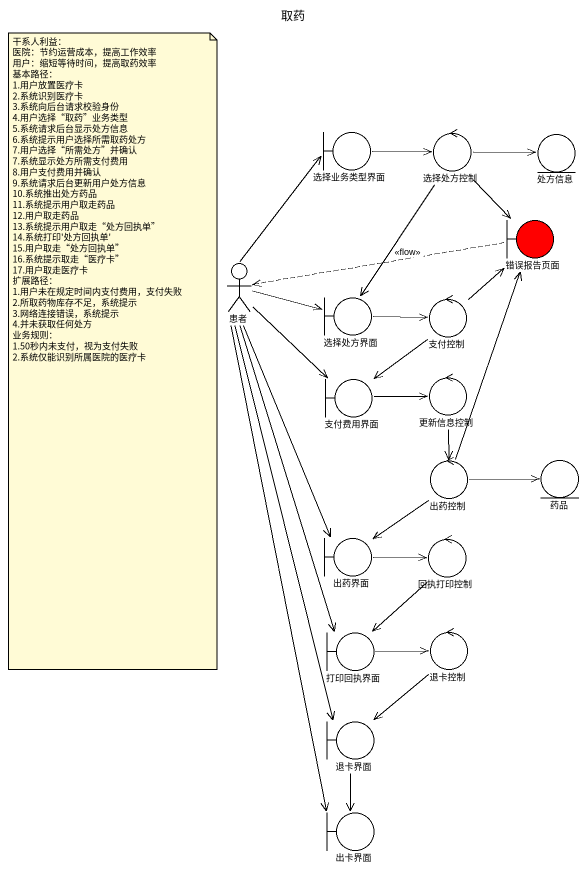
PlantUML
@startuml
title 取药
boundary 选择业务类型界面
control 选择处方控制
entity 处方信息
boundary 错误报告页面 #FF0000
actor 患者
boundary 选择处方界面
control 支付控制
boundary 支付费用界面
control 更新信息控制
control 出药控制
entity 药品
boundary 出药界面
control 回执打印控制
boundary 打印回执界面
control 退卡控制
boundary 退卡界面
boundary 出卡界面
选择业务类型界面 -right-> 选择处方控制
选择处方控制 -right-> 处方信息
选择处方控制 --> 错误报告页面
选择处方控制 --> 选择处方界面
错误报告页面 .left.> 患者 : <<flow>>
患者 -up-> 选择业务类型界面
患者 -right-> 选择处方界面
患者 --> 支付费用界面
患者 --> 出药界面
患者 --> 打印回执界面
患者 --> 退卡界面
患者 --> 出卡界面
选择处方界面 -right-> 支付控制
支付控制 -up-> 错误报告页面
支付控制 --> 支付费用界面
支付费用界面 -right-> 更新信息控制
更新信息控制 --> 出药控制
出药控制 -up-> 错误报告页面
出药控制 -right-> 药品
出药控制 --> 出药界面
出药界面 -right-> 回执打印控制
回执打印控制 --> 打印回执界面
打印回执界面 -right-> 退卡控制
退卡控制 --> 退卡界面
退卡界面 --> 出卡界面
note as N1
  干系人利益：
  医院：节约运营成本，提高工作效率
  用户：缩短等待时间，提高取药效率
  基本路径：
  1.用户放置医疗卡
  2.系统识别医疗卡
  3.系统向后台请求校验身份
  4.用户选择“取药”业务类型
  5.系统请求后台显示处方信息
  6.系统提示用户选择所需取药处方
  7.用户选择“所需处方”并确认
  7.系统显示处方所需支付费用
  8.用户支付费用并确认
  9.系统请求后台更新用户处方信息
  10.系统推出处方药品
  11.系统提示用户取走药品
  12.用户取走药品
  13.系统提示用户取走“处方回执单”
  14.系统打印'处方回执单'
  15.用户取走“处方回执单”
  16.系统提示取走“医疗卡”
  17.用户取走医疗卡
  扩展路径：
  1.用户未在规定时间内支付费用，支付失败
  2.所取药物库存不足，系统提示
  3.网络连接错误，系统提示
  4.并未获取任何处方
  业务规则：
  1.50秒内未支付，视为支付失败
  2.系统仅能识别所属医院的医疗卡
end note
@enduml
